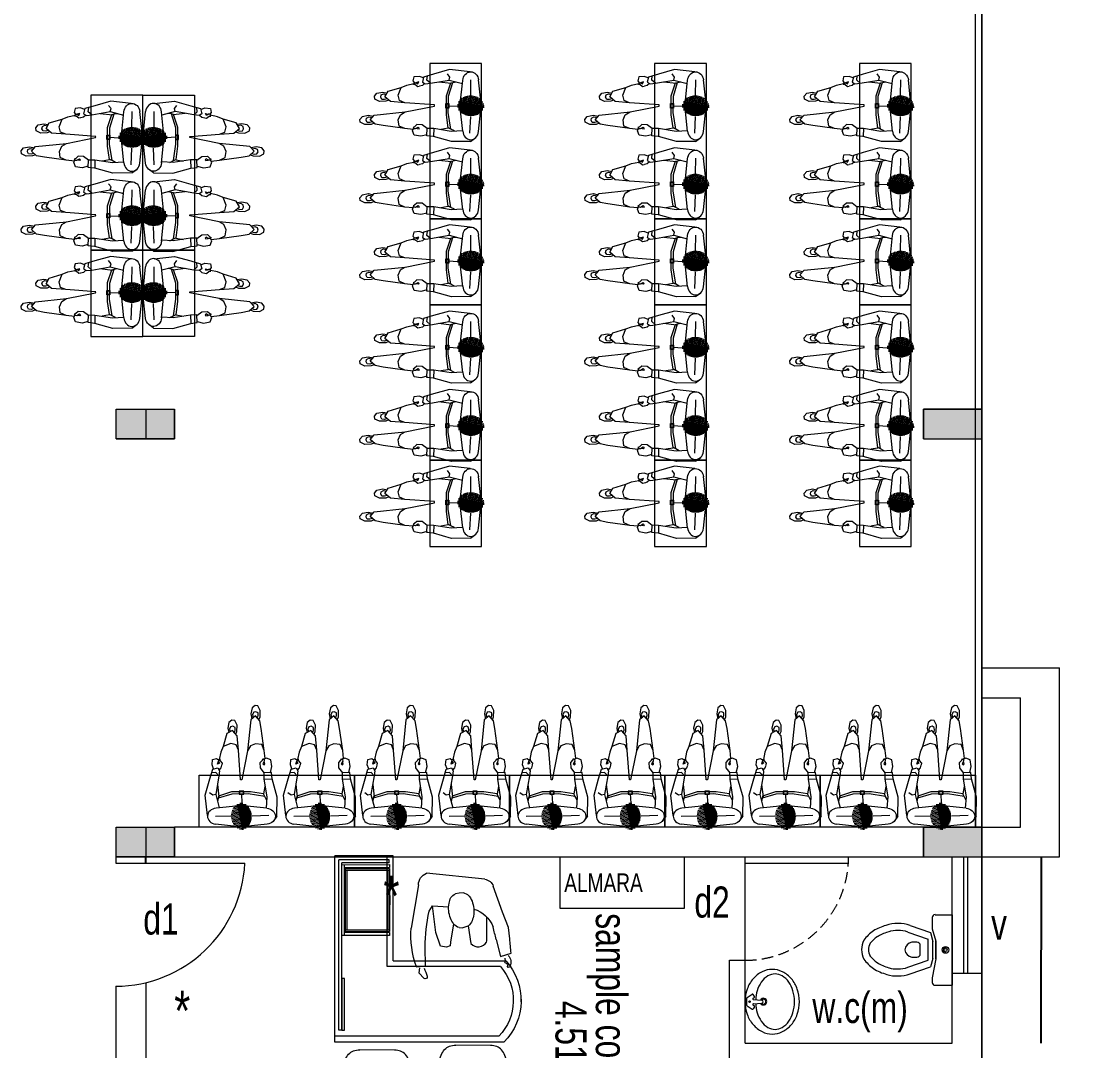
# Model space of a CAD drawing. Header units: metres. Extents: x 191982 to 427160, y -8904 to 80370.
# Drawn here: x 266267 to 274443, y 30654 to 38614 of the extents above; entities that cross this region are included whole.
import ezdxf

# ---------------------------------------------------------------- set-up
doc = ezdxf.new("R2010")
doc.units = ezdxf.units.M
doc.header["$LTSCALE"] = 700
doc.header["$MEASUREMENT"] = 0
doc.header["$PDMODE"] = 32
doc.linetypes.add('HIDDEN2', pattern=[0.1875, 0.125, -0.0625])
doc.layers.get('0').update_dxf_attribs({"lineweight": 9})
doc.layers.get('Defpoints').update_dxf_attribs({"lineweight": 9})
for name, color, linetype, lineweight in [('COLUMN', 7, 'Continuous', 9), ('elevations', 22, 'Continuous', 9), ('FURNITURE', 7, 'Continuous', 9), ('human', 8, 'Continuous', 9), ('MANPLAN', 7, 'Continuous', 9), ('NEW PLANS', 7, 'Continuous', 9), ('PLAN', 7, 'Continuous', 9)]:
    doc.layers.add(name, color=color, linetype=linetype, lineweight=lineweight)
doc.styles.get("Standard").update_dxf_attribs({"font": 'swisscl.ttf'})
doc.dimstyles.get("Standard").update_dxf_attribs({"dimtxt": 0.23, "dimasz": 0.23, "dimexe": 0.05, "dimexo": 0.05, "dimgap": 0.06, "dimtad": 0, "dimzin": 0, "dimdsep": 46, "dimtxsty": 'Standard', "dimcen": 0, "dimse1": 1, "dimse2": 1, "dimadec": 0, "dimazin": 0, "dimtfac": 1, "dimtofl": 0, "dimtmove": 2, "dimatfit": 0, "dimfxl": 0.18, "dimtolj": 1, "dimtzin": 0, "dimarcsym": 0})

# ---------------------------------------------------------------- blocks, each defined once
blk = doc.blocks.new('EWC')
at = {"layer": 'COLUMN'}
blk.add_line((-0.2727, 0), (0.2727, 0), dxfattribs=at)
at = {"layer": 'PLAN'}
for p, q in [((-0.2727, -0.1316), (-0.2727, 0)), ((0.2727, -0.1316), (0.2727, 0)), ((-0.2512, -0.1532), (-0.1643, -0.1532)), ((-0.1643, -0.1532), (-0.0685, -0.1258)), ((-0.1341, -0.167), (-0.0654, -0.1474)), ((-0.0685, -0.1258), (0.0685, -0.1258)), ((0.0685, -0.1258), (-0.0685, -0.1258)), ((0.0654, -0.1474), (-0.0654, -0.1474)), ((0.0654, -0.1474), (0.1293, -0.1656)), ((0.0685, -0.1258), (0.2143, -0.1532)), ((0.2143, -0.1532), (0.2512, -0.1532)), ((-0.1895, -0.3249), (-0.1341, -0.167)), ((-0.1386, -0.3427), (-0.0831, -0.1844)), ((0.0788, -0.1844), (-0.0831, -0.1844)), ((0.0297, -0.2453), (-0.034, -0.2453)), ((0.1343, -0.3427), (0.0788, -0.1844)), ((0.1852, -0.3249), (0.1293, -0.1656)), ((-0.0603, -0.2716), (-0.0603, -0.3111)), ((0.056, -0.3111), (0.056, -0.2716))]:
    blk.add_line(p, q, dxfattribs=at)
for radius in [0.026, 0.0118]:
    blk.add_circle((0, -0.0508), radius, dxfattribs=at)
for centre, radius, start, end in [((-0.0141, -0.0486), 0.0036, 90.20714, 251.79286), ((-0.0127, -0.0573), 0.0036, 126.20714, 287.79286), ((0, -0.0508), 0.0153, 184.45592, 193.54408), ((0, -0.0508), 0.0153, 220.45592, 229.54408), ((-0.0065, -0.0635), 0.0036, 162.20714, 323.79286), ((0, -0.0508), 0.0153, 256.45592, 265.54408), ((0.0022, -0.0649), 0.0036, 198.20714, 359.79286), ((0, -0.0508), 0.0153, 292.45592, 301.54408), ((0.0101, -0.0609), 0.0036, 234.20714, 35.79286), ((0, -0.0508), 0.0153, 328.45592, 337.54408), ((0.0141, -0.0531), 0.0036, 270.20714, 71.79286), ((-0.2512, -0.1316), 0.0216, 180, 270), ((0.2512, -0.1316), 0.0216, 270, 360), ((-0.034, -0.2716), 0.0263, 90, 180), ((0.0297, -0.2716), 0.0263, 360, 90), ((0.0832, -0.4179), 0.2881, 161.16462, 180), ((0.0055, -0.2984), 0.067, 190.92396, 265.02141), ((-0.0109, -0.2978), 0.0682, 279.07843, 348.78496), ((-0.0875, -0.4179), 0.2881, 360, 18.83538), ((0.0832, -0.4179), 0.2342, 161.16462, 180), ((-0.0002, -0.3646), 0.000539, 260.70561, 283.41981), ((-0.0875, -0.4179), 0.2342, 360, 18.83538), ((0.0832, -0.4179), 0.2881, 180, 198.83538), ((0.0832, -0.4179), 0.2342, 180, 198.83538), ((-0.1809, -0.4026), 0.3298, 327.64617, 344.75526), ((-0.0193, -0.4324), 0.1664, 341.16462, 3.77544), ((-0.0193, -0.4324), 0.2203, 341.16462, 3.77544), ((0.1598, -0.4175), 0.3615, 194.96262, 211.78382), ((0.1598, -0.4175), 0.3076, 194.96262, 211.78382), ((-0.1809, -0.4026), 0.3837, 327.64617, 344.75526), ((0.1069, -0.4322), 0.3092, 214.63594, 233.93892), ((0.1069, -0.4322), 0.2553, 214.63594, 233.93892), ((-0.0022, -0.5371), 0.1085, 243.29881, 270), ((-0.0022, -0.5371), 0.1085, 270, 296.70119), ((-0.1112, -0.4322), 0.2553, 306.06108, 325.36406), ((-0.1112, -0.4322), 0.3092, 306.06108, 325.36406), ((-0.0022, -0.5371), 0.1624, 243.29881, 270), ((-0.0022, -0.5371), 0.1624, 270, 296.70119)]:
    blk.add_arc(centre, radius, start, end, dxfattribs=at)
blk = doc.blocks.new('BASIN')
at = {"layer": 'PLAN'}
for p, q in [((-0.0664, 0.0159), (-0.1279, 0.0123)), ((-0.0732, 0.0397), (-0.062, 0.0562)), ((-0.0629, 0.0267), (-0.0719, 0.0327)), ((-0.0163, 0.0314), (-0.0551, 0.0576)), ((-0.0103, -0.0193), (-0.0103, 0.0193)), ((-0.0664, -0.0159), (-0.1279, -0.0123)), ((-0.0732, -0.0397), (-0.062, -0.0562)), ((-0.0629, -0.0267), (-0.0719, -0.0327)), ((-0.0163, -0.0315), (-0.0551, -0.0576))]:
    blk.add_line(p, q, dxfattribs=at)
blk.add_lwpolyline([(-0.2102, -0.25, 0.114941), (-0.1316, -0.2317, 0.103853), (-0.0616, -0.1768, 0.091249), (-0.0165, -0.0975, 0.083978), (0, 0, 0.083978), (-0.0165, 0.0975, 0.091249), (-0.0616, 0.1768, 0.103853), (-0.1316, 0.2317, 0.114941), (-0.2102, 0.25, 0.114941), (-0.2887, 0.2317, 0.103853), (-0.3588, 0.1768, 0.091249), (-0.4039, 0.0975, 0.083978), (-0.4204, 0, 0.083978), (-0.4039, -0.0975, 0.091249), (-0.3588, -0.1768, 0.103853), (-0.2887, -0.2317, 0.114941)], format="xyb", close=True, dxfattribs=at)
for points in [[(-0.082, 0.015, 0.058321), (-0.0937, 0.085, 0.08231), (-0.1256, 0.1515, 0.106842), (-0.1772, 0.1994, 0.134388), (-0.2316, 0.2143, 0.134388), (-0.286, 0.1994, 0.106842), (-0.3377, 0.1515, 0.08231), (-0.3696, 0.085, 0.070665), (-0.3816, 0)], [(-0.3816, 0, 0.070665), (-0.3696, -0.085, 0.08231), (-0.3377, -0.1515, 0.106842), (-0.286, -0.1994, 0.134388), (-0.2316, -0.2143, 0.134388), (-0.1772, -0.1994, 0.106842), (-0.1256, -0.1515, 0.08231), (-0.0937, -0.085, 0.058296), (-0.082, -0.015)]]:
    blk.add_lwpolyline(points, format="xyb", dxfattribs=at)
for radius in [0.00569, 0.00369]:
    blk.add_circle((-0.0349, 0), radius, dxfattribs=at)
for centre, radius, start, end in [((-0.142, -0.0004), 0.0257, 30.89641, 331.20825), ((-0.142, -0.0004), 0.0188, 42.66127, 320.64746), ((-0.1279, 0), 0.0123, 89.75733, 270.24267), ((-0.0691, 0.0369), 0.005, 145.96273, 235.96273), ((-0.0663, 0.0218), 0.0059, 268.92232, 55.39757), ((-0.0579, 0.0534), 0.005, 55.96273, 145.96273), ((-0.0247, 0.0197), 0.0144, 358.39997, 54.51472), ((-0.0691, -0.0369), 0.005, 123.91807, 214.03727), ((-0.0663, -0.0218), 0.0059, 304.60243, 91.07768), ((-0.0579, -0.0534), 0.005, 214.03727, 304.00089), ((-0.0247, -0.0197), 0.0144, 305.48528, 1.60003)]:
    blk.add_arc(centre, radius, start, end, dxfattribs=at)
blk = doc.blocks.new('*D293')
at = {"layer": 'Defpoints', "color": 0, "transparency": 16777216}
for p in [(272777.9, 32154.1), (274151.1, 32154.1), (272777.9, 30714.1)]:
    blk.add_point(p, dxfattribs=at)
at = {"layer": 'NEW PLANS', "color": 0, "lineweight": -2, "transparency": 16777216}
for p, q in [((274151.1, 32153.9), (274151.1, 31434.6)), ((274151.1, 30714.4), (274151.1, 31433.6))]:
    blk.add_line(p, q, dxfattribs=at)
at = {"layer": 'NEW PLANS', "color": 0, "transparency": 16777216}
for points in [[(274151, 32153.9), (274151.1, 32153.9), (274151.1, 32154.1)], [(274151, 30714.4), (274151.1, 30714.4), (274151.1, 30714.1)]]:
    blk.add_solid(points, dxfattribs=at)
at = {"layer": 'NEW PLANS', "color": 0, "transparency": 16777216, "insert": (274151.1, 31434.1), "char_height": 0.23, "attachment_point": 5, "rotation": 90}
blk.add_mtext('\\A1;1440.00', dxfattribs=at)
blk = doc.blocks.new('Seating Man')
at = {"layer": 'MANPLAN'}
for p, q in [((-143.1, 536.7), (-125.2, 572.5)), ((-125.2, 572.5), (-103.1, 575.2)), ((-103.1, 575.2), (-79.7, 555.9)), ((-141.7, 487.8), (-143.1, 536.7)), ((-139.8, 457.1), (-105.8, 495.6)), ((-127.9, 498.1), (-126.5, 518.1)), ((-121.7, 477.7), (-127.9, 498.1)), ((-126.5, 518.1), (-110, 527)), ((-110, 527), (-92.8, 523.6)), ((-105.8, 495.6), (-69.6, 463.9)), ((-92.8, 523.6), (-83.2, 505.7)), ((-83.2, 505.7), (-88.9, 480.8)), ((-79.7, 555.9), (-71.5, 511.9)), ((-71.5, 511.9), (-79.3, 472.4)), ((-151.2, 396), (-139.8, 457.1)), ((-132.5, 465.4), (-141.7, 487.8)), ((-69.6, 463.9), (-44.7, 225.8)), ((35.4, 424), (53.3, 459.8)), ((36.8, 375.1), (35.4, 424)), ((51.9, 405.4), (68.5, 414.4)), ((53.3, 459.8), (75.4, 462.5)), ((68.5, 414.4), (85.7, 410.9)), ((75.4, 462.5), (98.8, 443.3)), ((85.7, 410.9), (95.3, 393)), ((98.8, 443.3), (107, 399.2)), ((-174.7, 227.7), (-151.2, 396)), ((25.8, 228.6), (34.7, 339.4)), ((34.7, 339.4), (71, 382.4)), ((46, 352.7), (36.8, 375.1)), ((50.6, 385.5), (51.9, 405.4)), ((56.8, 365), (50.6, 385.5)), ((71, 382.4), (114, 357.5)), ((95.3, 393), (90.3, 371.2)), ((107, 399.2), (100.4, 365.4)), ((114, 357.5), (143.8, 257.4)), ((-174.7, 227.7), (-154.3, 273.1)), ((-154.3, 273.1), (-106.9, 279.6)), ((-106.9, 279.6), (-67, 262)), ((-67, 262), (-44.7, 225.8)), ((25.8, 228.6), (42.6, 270.3)), ((42.6, 270.3), (84.3, 280.5)), ((84.3, 280.5), (143.8, 257.4)), ((143.8, 257.4), (161.4, 213.8)), ((-225.1, 156.2), (-190.9, 168.7)), ((-190.9, 168.7), (-168.7, 157.3)), ((-182, 164.1), (-174.7, 227.7)), ((-166, 164.9), (-173.6, 155.1)), ((-160.6, 153.5), (-166, 164.9)), ((-44.7, 225.8), (0, 0)), ((8.9, -0.8), (25.8, 228.6)), ((161.4, 213.8), (173.2, 158.6)), ((194.8, 165.1), (180.5, 154.1)), ((224.9, 158.3), (194.8, 165.1)), ((-233.8, 104.7), (-225.1, 156.2)), ((-221.8, 56.6), (-233.8, 104.7)), ((-177.9, 122.1), (-174.1, 140.5)), ((-170.9, 117.2), (-177.9, 122.1)), ((-173.6, 155.1), (-174.7, 144.8)), ((-174.7, 144.8), (-162.7, 124.8)), ((-174.7, 54.4), (-145.4, 93.4)), ((-162.7, 124.8), (-170.9, 117.2)), ((-143.8, 135.1), (-160.6, 153.5)), ((-145.4, 93.4), (-143.8, 135.1)), ((149.6, 128.2), (166.9, 150.1)), ((151.9, 116.2), (149.6, 128.2)), ((158.3, 92.6), (152.9, 114.6)), ((174.3, 75.4), (158.3, 92.6)), ((166.9, 150.1), (166.9, 161.4)), ((166.9, 161.4), (180.5, 155.3)), ((184.6, 92.2), (171.6, 70.9)), ((180.5, 144), (172.2, 128.2)), ((172.2, 128.2), (186.5, 120.7)), ((177.5, 138.4), (180.7, 123.8)), ((180.5, 155.3), (180.5, 144)), ((186.5, 120.7), (180.5, 144)), ((224.5, 82.9), (184.6, 92.2)), ((217.4, 84.6), (229.5, 115.4)), ((246.8, 6.9), (224.5, 82.9)), ((229.5, 115.4), (224.9, 158.3)), ((-274.9, -133.2), (-236, 6.9)), ((-236, 6.9), (-230.4, 57)), ((-171.9, 5), (-236, 6.9)), ((-230.4, 57), (-171, 54.2)), ((-171.9, 5), (-193.3, -130.4)), ((-171, 54.2), (-171.9, 5)), ((0, 0), (8.9, -0.8)), ((171.6, 70.9), (176.2, 30.1)), ((176.2, 30.1), (200.4, 57)), ((176.2, 30.1), (201.3, -113.7)), ((200.4, 57), (233.2, 53.3)), ((282.1, -118.4), (246.8, 6.9)), ((-171, -107.2), (-180.8, -51.2)), ((187.8, -35.9), (176.2, -130.4)), ((-272.7, -280.7), (-274.9, -133.2)), ((-193.3, -130.4), (-187.7, -218.9)), ((-191.7, -155), (-177.5, -127.7)), ((-177.5, -127.7), (-168.2, -107.2)), ((-177.5, -127.7), (-49.4, -108.2)), ((-168.2, -107.2), (-67, -93.3)), ((-67, -93.3), (78.8, -93.3)), ((-49.4, -108.2), (76, -109.1)), ((2.3, -108.6), (-1, -180.6)), ((76, -109.1), (182.7, -142.5)), ((78.8, -93.3), (179, -126.7)), ((201.3, -113.7), (174.7, -217)), ((179, -126.7), (182.7, -142.5)), ((182.7, -142.5), (187.4, -167.6)), ((201.3, -113.7), (224.5, -119.3)), ((224.5, -119.3), (249.6, -100.7)), ((264.2, -276.1), (282.1, -118.4)), ((-194, -219.6), (-16.3, -200.6)), ((25.9, -240.6), (-69.9, -240.6)), ((28.1, -230.6), (-66, -230.6)), ((30.2, -220.6), (-60.9, -220.6)), ((32.4, -210.6), (-54.4, -210.6)), ((34.5, -200.6), (-45.8, -200.6)), ((36.7, -190.6), (-33.6, -190.6)), ((14.4, -180.6), (-9.9, -180.6)), ((19.9, -200.6), (198.5, -219.6)), ((26.4, -238.6), (77, -249.4)), ((28.5, -228.8), (73.6, -238.4)), ((30.6, -219.1), (68.9, -227.2)), ((32.7, -209.3), (62.4, -215.6)), ((34.8, -199.5), (53, -203.4)), ((-272.7, -280.7), (-243.1, -320.8)), ((-209.7, -275.2), (-81.3, -281.3)), ((17.3, -280.6), (-76.4, -280.6)), ((19.5, -270.6), (-76, -270.6)), ((15.2, -290.6), (-76, -290.6)), ((13, -300.6), (-74.9, -300.6)), ((21.6, -260.6), (-74.8, -260.6)), ((10.9, -310.6), (-73, -310.6)), ((23.8, -250.6), (-72.8, -250.6)), ((8.7, -320.6), (-70.2, -320.6)), ((7.7, -326.7), (66.8, -339.2)), ((9.8, -316.9), (71.3, -329.9)), ((11.9, -307.1), (74.8, -320.5)), ((14, -297.3), (77.5, -310.8)), ((16, -287.5), (79.4, -301)), ((18.1, -277.8), (80.5, -291)), ((20.2, -268), (80.9, -280.9)), ((22.3, -258.2), (80.5, -270.6)), ((24.4, -248.4), (79.2, -260.1)), ((202.3, -280.1), (83.7, -278.9)), ((-197.3, -342.4), (-27.2, -360.6)), ((6.6, -330.6), (-66.5, -330.6)), ((4.5, -340.6), (-61.6, -340.6)), ((2.3, -350.6), (-55.2, -350.6)), ((0.2, -360.6), (-46.9, -360.6)), ((-2, -370.6), (-35.3, -370.6)), ((-2.7, -380.6), (-14.6, -380.6)), ((-3.7, -380.5), (7, -382.7)), ((-2.7, -375.6), (19.8, -380.4)), ((-0.6, -365.8), (35.4, -373.4)), ((1.5, -356), (46.2, -365.5)), ((3.6, -346.2), (54.6, -357.1)), ((5.7, -336.4), (61.3, -348.3)), ((40.3, -359.2), (201.9, -342.4))]:
    blk.add_line(p, q, dxfattribs=at)
for points in [[(-15.1, -88.2), (19.4, -88.2), (19.4, -111.5), (-15.1, -111.5)], [(-12.6, -89.8), (16.6, -89.8), (16.6, -109.9), (-12.6, -109.9)]]:
    blk.add_lwpolyline(points, close=True, dxfattribs=at)
blk.add_ellipse((-187.5, -281.1), major_axis=(72.5, 0), ratio=0.852791, start_param=1.661118, end_param=4.57586, dxfattribs=at)
at = {"layer": 'MANPLAN', "extrusion": (0, 0, -1)}
blk.add_ellipse((192, -281.1), major_axis=(-72.5, 0), ratio=0.852791, start_param=1.661118, end_param=4.57586, dxfattribs=at)
blk = doc.blocks.new('ws')
at = {"layer": 'FURNITURE'}
for p, q in [((668704.6, 47927.4), (667265, 47927.4)), ((667265, 47477.2), (667265, 47927.4)), ((668658.9, 46660.3), (668658.9, 47927.4)), ((668704.6, 46621.1), (668704.6, 47927.4)), ((667295.5, 47507.7), (667295.5, 47897)), ((668613.2, 47897), (667295.5, 47897)), ((667318.3, 47507.7), (667318.3, 47874.1)), ((668613.2, 47874.1), (667318.3, 47874.1)), ((667332.9, 47874.1), (667332.7, 47505.7)), ((667881.3, 47873.9), (667332.9, 47874.1)), ((667881.3, 47851.1), (667332.9, 47851.3)), ((667355.7, 47851.3), (667355.5, 47505.7)), ((667363.3, 47843.6), (667363.1, 47505.7)), ((667850.8, 47843.5), (667363.3, 47843.6)), ((667375.5, 47843.6), (667375.3, 47505.7)), ((667838.6, 47831.3), (667375.5, 47831.5)), ((667838.4, 47505.5), (667838.6, 47843.5)), ((667850.6, 47505.5), (667850.8, 47843.5)), ((667858.2, 47505.5), (667858.4, 47851.1)), ((667881.1, 47505.5), (667881.3, 47873.9)), ((668213.4, 47874.1), (668613.2, 47874.1)), ((668213.4, 47851.3), (668213.4, 47874.1)), ((668613.2, 47851.3), (668213.4, 47851.3)), ((668613.2, 47874.1), (668613.2, 47897)), ((668613.2, 47874.1), (668613.2, 47851.3)), ((668120.7, 47522.9), (667265, 47522.9)), ((667318.3, 47507.7), (667295.5, 47507.7)), ((667332.7, 47505.7), (667355.5, 47505.7)), ((667363.1, 47505.7), (667850.6, 47505.5)), ((667375.3, 47517.9), (667838.4, 47517.7)), ((667858.2, 47505.5), (667881.1, 47505.5)), ((668120.7, 46646.1), (668120.7, 47522.9)), ((668075, 47477.2), (667265, 47477.2)), ((667642, 47499.1), (667571.7, 47499.1)), ((668075, 47477.2), (668075, 46606.5)), ((668393.3, 46487.4), (668371.1, 46487.4))]:
    blk.add_line(p, q, dxfattribs=at)
at = {"layer": 'FURNITURE', "ltscale": 12}
for p, q in [((668807.4, 47828.5, 375.4), (668798.3, 47820.7, 375.4)), ((668817.5, 47835.6, 375.4), (668807.4, 47828.5, 375.4)), ((668828.8, 47842, 375.4), (668817.5, 47835.6, 375.4)), ((668841.1, 47847.8, 375.4), (668828.8, 47842, 375.4)), ((668854.5, 47852.9, 375.4), (668841.1, 47847.8, 375.4)), ((668868.9, 47857.3, 375.4), (668854.5, 47852.9, 375.4)), ((668884.5, 47861.1, 375.4), (668868.9, 47857.3, 375.4)), ((668901.1, 47864.2, 375.4), (668884.5, 47861.1, 375.4)), ((668918.7, 47866.6, 375.4), (668901.1, 47864.2, 375.4)), ((668937.5, 47868.4, 375.4), (668918.7, 47866.6, 375.4)), ((668957.3, 47869.5, 375.4), (668937.5, 47868.4, 375.4)), ((668978.3, 47870, 375.4), (668957.3, 47869.5, 375.4)), ((669001.8, 47869.4, 375.4), (668978.3, 47870, 375.4)), ((669024.1, 47867.5, 375.4), (669001.8, 47869.4, 375.4)), ((669045.3, 47864.3, 375.4), (669024.1, 47867.5, 375.4)), ((669065.2, 47859.7, 375.4), (669045.3, 47864.3, 375.4)), ((669083.9, 47853.8, 375.4), (669065.2, 47859.7, 375.4)), ((669101.5, 47846.5, 375.4), (669083.9, 47853.8, 375.4)), ((669117.8, 47837.9, 375.4), (669101.5, 47846.5, 375.4)), ((669132.9, 47827.9, 375.4), (669117.8, 47837.9, 375.4)), ((669146.9, 47816.6, 375.4), (669132.9, 47827.9, 375.4)), ((668764.9, 47747.8, 375.4), (668764.5, 47734.7, 375.4)), ((668766.5, 47760.2, 375.4), (668764.9, 47747.8, 375.4)), ((668769.1, 47772, 375.4), (668766.5, 47760.2, 375.4)), ((668772.8, 47783, 375.4), (668769.1, 47772, 375.4)), ((668777.6, 47793.5, 375.4), (668772.8, 47783, 375.4)), ((668783.4, 47803.2, 375.4), (668777.6, 47793.5, 375.4)), ((668790.3, 47812.3, 375.4), (668783.4, 47803.2, 375.4)), ((668798.3, 47820.7, 375.4), (668790.3, 47812.3, 375.4)), ((669159.6, 47803.9, 375.4), (669146.9, 47816.6, 375.4)), ((669171.2, 47789.9, 375.4), (669159.6, 47803.9, 375.4)), ((669181.5, 47774.6, 375.4), (669171.2, 47789.9, 375.4)), ((669190.7, 47757.8, 375.4), (669181.5, 47774.6, 375.4)), ((669198.6, 47739.8, 375.4), (669190.7, 47757.8, 375.4)), ((668765.9, 47466.6, 375.4), (668764.5, 47734.7, 375.4)), ((669205.3, 47720.4, 375.4), (669198.6, 47739.8, 375.4)), ((669210.9, 47699.6, 375.4), (669205.3, 47720.4, 375.4)), ((669215.2, 47677.5, 375.4), (669210.9, 47699.6, 375.4)), ((669218.4, 47654.1, 375.4), (669215.2, 47677.5, 375.4)), ((669220.3, 47629.3, 375.4), (669218.4, 47654.1, 375.4)), ((669221.1, 47603.1, 375.4), (669220.3, 47629.3, 375.4)), ((669221.1, 47603.1, 375.4), (669220.6, 47577, 375.4)), ((669236.2, 47547.3, 375.4), (669235.6, 47659.2, 375.4)), ((669211.9, 47506.6, 375.4), (669206.6, 47485.7, 375.4)), ((669216, 47528.7, 375.4), (669211.9, 47506.6, 375.4)), ((669218.9, 47552.2, 375.4), (669216, 47528.7, 375.4)), ((669220.6, 47577, 375.4), (669218.9, 47552.2, 375.4)), ((668766.5, 47453.5, 375.4), (668765.9, 47466.6, 375.4)), ((668768.2, 47441.1, 375.4), (668766.5, 47453.5, 375.4)), ((668771, 47429.4, 375.4), (668768.2, 47441.1, 375.4)), ((668774.8, 47418.4, 375.4), (668771, 47429.4, 375.4)), ((669183.4, 47431.3, 375.4), (669173.2, 47415.8, 375.4)), ((669192.3, 47448.1, 375.4), (669183.4, 47431.3, 375.4)), ((669200.1, 47466.3, 375.4), (669192.3, 47448.1, 375.4)), ((669206.6, 47485.7, 375.4), (669200.1, 47466.3, 375.4)), ((668779.7, 47408, 375.4), (668774.8, 47418.4, 375.4)), ((668785.6, 47398.3, 375.4), (668779.7, 47408, 375.4)), ((668792.6, 47389.3, 375.4), (668785.6, 47398.3, 375.4)), ((668800.7, 47381, 375.4), (668792.6, 47389.3, 375.4)), ((668809.9, 47373.3, 375.4), (668800.7, 47381, 375.4)), ((668820.1, 47366.3, 375.4), (668809.9, 47373.3, 375.4)), ((668831.4, 47360, 375.4), (668820.1, 47366.3, 375.4)), ((668843.8, 47354.4, 375.4), (668831.4, 47360, 375.4)), ((668857.2, 47349.4, 375.4), (668843.8, 47354.4, 375.4)), ((668871.7, 47345.1, 375.4), (668857.2, 47349.4, 375.4)), ((668887.3, 47341.5, 375.4), (668871.7, 47345.1, 375.4)), ((668903.9, 47338.6, 375.4), (668887.3, 47341.5, 375.4)), ((668921.6, 47336.4, 375.4), (668903.9, 47338.6, 375.4)), ((669048.1, 47340.1, 375.4), (669027, 47336.6, 375.4)), ((669068, 47344.9, 375.4), (669048.1, 47340.1, 375.4)), ((669086.7, 47351, 375.4), (669068, 47344.9, 375.4)), ((669104.1, 47358.5, 375.4), (669086.7, 47351, 375.4)), ((669120.4, 47367.3, 375.4), (669104.1, 47358.5, 375.4)), ((669135.4, 47377.4, 375.4), (669120.4, 47367.3, 375.4)), ((669149.2, 47388.9, 375.4), (669135.4, 47377.4, 375.4)), ((669161.8, 47401.7, 375.4), (669149.2, 47388.9, 375.4)), ((669173.2, 47415.8, 375.4), (669161.8, 47401.7, 375.4)), ((668940.4, 47334.8, 375.4), (668921.6, 47336.4, 375.4)), ((668960.3, 47333.9, 375.4), (668940.4, 47334.8, 375.4)), ((668981.2, 47333.7, 375.4), (668960.3, 47333.9, 375.4)), ((669004.7, 47334.5, 375.4), (668981.2, 47333.7, 375.4)), ((669027, 47336.6, 375.4), (669004.7, 47334.5, 375.4)), ((668781.5, 47093.3, 375.4), (668771.4, 47086.2, 375.4)), ((668792.7, 47099.7, 375.4), (668781.5, 47093.3, 375.4)), ((668805, 47105.5, 375.4), (668792.7, 47099.7, 375.4)), ((668818.4, 47110.6, 375.4), (668805, 47105.5, 375.4)), ((668832.9, 47115, 375.4), (668818.4, 47110.6, 375.4)), ((668848.4, 47118.8, 375.4), (668832.9, 47115, 375.4)), ((668865, 47121.9, 375.4), (668848.4, 47118.8, 375.4)), ((668882.7, 47124.3, 375.4), (668865, 47121.9, 375.4)), ((668901.5, 47126.1, 375.4), (668882.7, 47124.3, 375.4)), ((668921.3, 47127.2, 375.4), (668901.5, 47126.1, 375.4)), ((668942.2, 47127.7, 375.4), (668921.3, 47127.2, 375.4)), ((668965.8, 47127.1, 375.4), (668942.2, 47127.7, 375.4)), ((668988.1, 47125.3, 375.4), (668965.8, 47127.1, 375.4)), ((669009.2, 47122, 375.4), (668988.1, 47125.3, 375.4)), ((669029.2, 47117.4, 375.4), (669009.2, 47122, 375.4)), ((669047.9, 47111.5, 375.4), (669029.2, 47117.4, 375.4)), ((669065.4, 47104.2, 375.4), (669047.9, 47111.5, 375.4)), ((669081.8, 47095.6, 375.4), (669065.4, 47104.2, 375.4)), ((669096.9, 47085.6, 375.4), (669081.8, 47095.6, 375.4)), ((668730.4, 47017.9, 375.4), (668728.9, 47005.5, 375.4)), ((668733.1, 47029.7, 375.4), (668730.4, 47017.9, 375.4)), ((668736.7, 47040.8, 375.4), (668733.1, 47029.7, 375.4)), ((668741.5, 47051.2, 375.4), (668736.7, 47040.8, 375.4)), ((668747.4, 47060.9, 375.4), (668741.5, 47051.2, 375.4)), ((668754.3, 47070, 375.4), (668747.4, 47060.9, 375.4)), ((668762.3, 47078.4, 375.4), (668754.3, 47070, 375.4)), ((668771.4, 47086.2, 375.4), (668762.3, 47078.4, 375.4)), ((669110.8, 47074.3, 375.4), (669096.9, 47085.6, 375.4)), ((669123.6, 47061.6, 375.4), (669110.8, 47074.3, 375.4)), ((669135.1, 47047.6, 375.4), (669123.6, 47061.6, 375.4)), ((669145.5, 47032.3, 375.4), (669135.1, 47047.6, 375.4)), ((669154.6, 47015.6, 375.4), (669145.5, 47032.3, 375.4)), ((669162.6, 46997.5, 375.4), (669154.6, 47015.6, 375.4)), ((668728.9, 47005.5, 375.4), (668728.4, 46992.4, 375.4)), ((668729.9, 46724.3, 375.4), (668728.4, 46992.4, 375.4)), ((669169.3, 46978.1, 375.4), (669162.6, 46997.5, 375.4)), ((669174.8, 46957.3, 375.4), (669169.3, 46978.1, 375.4)), ((669179.2, 46935.2, 375.4), (669174.8, 46957.3, 375.4)), ((669182.3, 46911.8, 375.4), (669179.2, 46935.2, 375.4)), ((669184.3, 46887, 375.4), (669182.3, 46911.8, 375.4)), ((669185, 46860.9, 375.4), (669184.3, 46887, 375.4)), ((669185, 46860.9, 375.4), (669184.6, 46834.7, 375.4)), ((669200.1, 46805, 375.4), (669199.5, 46916.9, 375.4)), ((669180, 46786.4, 375.4), (669175.9, 46764.3, 375.4)), ((669182.9, 46809.9, 375.4), (669180, 46786.4, 375.4)), ((669184.6, 46834.7, 375.4), (669182.9, 46809.9, 375.4)), ((668730.5, 46711.2, 375.4), (668729.9, 46724.3, 375.4)), ((668732.2, 46698.8, 375.4), (668730.5, 46711.2, 375.4)), ((668734.9, 46687.1, 375.4), (668732.2, 46698.8, 375.4)), ((668738.7, 46676.1, 375.4), (668734.9, 46687.1, 375.4)), ((669147.3, 46689, 375.4), (669137.2, 46673.6, 375.4)), ((669156.3, 46705.8, 375.4), (669147.3, 46689, 375.4)), ((669164.1, 46724, 375.4), (669156.3, 46705.8, 375.4)), ((669170.6, 46743.5, 375.4), (669164.1, 46724, 375.4)), ((669175.9, 46764.3, 375.4), (669170.6, 46743.5, 375.4)), ((668743.6, 46665.7, 375.4), (668738.7, 46676.1, 375.4)), ((668749.6, 46656, 375.4), (668743.6, 46665.7, 375.4)), ((668756.6, 46647, 375.4), (668749.6, 46656, 375.4)), ((668764.7, 46638.7, 375.4), (668756.6, 46647, 375.4)), ((668773.8, 46631, 375.4), (668764.7, 46638.7, 375.4)), ((668784.1, 46624, 375.4), (668773.8, 46631, 375.4)), ((668795.4, 46617.7, 375.4), (668784.1, 46624, 375.4)), ((668807.7, 46612.1, 375.4), (668795.4, 46617.7, 375.4)), ((668821.2, 46607.1, 375.4), (668807.7, 46612.1, 375.4)), ((668835.7, 46602.9, 375.4), (668821.2, 46607.1, 375.4)), ((668851.3, 46599.3, 375.4), (668835.7, 46602.9, 375.4)), ((669032, 46602.6, 375.4), (669012.1, 46597.8, 375.4)), ((669050.6, 46608.7, 375.4), (669032, 46602.6, 375.4)), ((669068.1, 46616.2, 375.4), (669050.6, 46608.7, 375.4)), ((669084.3, 46625, 375.4), (669068.1, 46616.2, 375.4)), ((669099.4, 46635.1, 375.4), (669084.3, 46625, 375.4)), ((669113.2, 46646.6, 375.4), (669099.4, 46635.1, 375.4)), ((669125.8, 46659.4, 375.4), (669113.2, 46646.6, 375.4)), ((669137.2, 46673.6, 375.4), (669125.8, 46659.4, 375.4)), ((668867.9, 46596.3, 375.4), (668851.3, 46599.3, 375.4)), ((668885.6, 46594.1, 375.4), (668867.9, 46596.3, 375.4)), ((668904.4, 46592.5, 375.4), (668885.6, 46594.1, 375.4)), ((668924.2, 46591.6, 375.4), (668904.4, 46592.5, 375.4)), ((668945.2, 46591.4, 375.4), (668924.2, 46591.6, 375.4)), ((668968.7, 46592.2, 375.4), (668945.2, 46591.4, 375.4)), ((668991, 46594.3, 375.4), (668968.7, 46592.2, 375.4)), ((669012.1, 46597.8, 375.4), (668991, 46594.3, 375.4))]:
    blk.add_line(p, q, dxfattribs=at)
at = {"layer": 'FURNITURE', "color": 8}
for p, q in [((667487.6, 47281.4), (667822.4, 47336.9)), ((668122.3, 47297.1), (668115.7, 47226.3)), ((668130.8, 47272.7), (668168.3, 47277.1)), ((668168.3, 47277.1), (668213.7, 47237.3)), ((667445.6, 46768.1), (667399.3, 47219.1)), ((667692.3, 47198.2), (667652, 47170.9)), ((668115.7, 47226.3), (667970.3, 47228.6)), ((667858.2, 47147), (667652, 47170.9)), ((667652, 47170.9), (667658.1, 47047.4)), ((667961.9, 47110.4), (667858.2, 47147)), ((667971, 47064.7), (667961.9, 47110.4)), ((667790.2, 47008.7), (667932.2, 47032.5)), ((667932.2, 47032.5), (667959.2, 47034.4)), ((667959.2, 47034.4), (667971, 47064.7)), ((667551.8, 46933.1), (667551.9, 46965.5)), ((667566.3, 46899.4), (667551.8, 46933.1)), ((667551.9, 46965.5), (667558.6, 46995.3)), ((667818.7, 46965.9), (667820.9, 46937.2)), ((667804.8, 46895.3), (667942.2, 46874.6)), ((667699.3, 46631.4), (667499.6, 46702.1)), ((667922.6, 46751), (667738.2, 46752.8)), ((667930.8, 46754), (667922.6, 46751)), ((667818.3, 46585.9), (667699.3, 46631.4)), ((667910, 46680.1), (668043.9, 46647.4)), ((668043.9, 46647.4), (668016.1, 46564.4)), ((668077.6, 46608.5), (668055.8, 46609.4)), ((667905.7, 46574.8), (667818.3, 46585.9)), ((668016.1, 46564.4), (668016.1, 46564.4)), ((668016.1, 46564.4), (668016.1, 46564.4))]:
    blk.add_line(p, q, dxfattribs=at)
at = {"layer": 'FURNITURE'}
for radius, start, end in [(455.4, 227.58428, 315.07695), (395.4, 228.60258, 314.42061)]:
    blk.add_arc((668382.2, 46942.7), radius, start, end, dxfattribs=at)
at = {"layer": 'FURNITURE', "ltscale": 12, "extrusion": (0, 0, -1)}
for centre, major_axis, ratio, start_param, end_param in [((669081, 47901.1, 0), (-132.2, 22.6), 0.3, -1.570796, 4.712389), ((669274, 47724.1, 0), (-0.5, 93.9), 0.571429, 3.95137, 6.283186), ((669274.7, 47603.4, 0), (-1.2, 214.5), 0.375, 0, 3.141593), ((669275.4, 47482.8, 0), (-0.5, 93.9), 0.571429, 3.141592, 5.473402), ((669084.3, 47303.7, 0), (131.9, 24), 0.3, 4.712389, 10.995574), ((669044.9, 47158.8, 0), (-132.2, 22.6), 0.3, -1.570796, 4.712389), ((669238, 46981.8, 0), (-0.5, 93.9), 0.571429, 3.95137, 6.283186), ((669238.7, 46861.1, 0), (-1.2, 214.5), 0.375, 0, 3.141593), ((669239.3, 46740.5, 0), (-0.5, 93.9), 0.571429, 3.141592, 5.473402), ((669048.2, 46561.4, 0), (131.9, 24), 0.3, 4.712389, 10.995574)]:
    blk.add_ellipse(centre, major_axis=major_axis, ratio=ratio, start_param=start_param, end_param=end_param, dxfattribs=at)
at = {"layer": 'FURNITURE', "color": 8}
for centre, major_axis, ratio, start_param, end_param in [((667890.7, 46701.4), (685.9, -91), 0.919648, 1.350379, 1.791214), ((667489.6, 47184.9), (95.7, -12.3), 1, 1.719618, 2.907669), ((667970.5, 45939.2), (1362.8, 149), 0.939866, 1.46862, 1.672973), ((668598.4, 48448.2), (1287.2, -173.8), 1, 4.47917, 4.53015), ((668199.3, 47229.4), (2.8, 16.1), 1, 2.999443, 5.387528), ((667629.4, 46965.7), (13.3, 75.6), 1, 0.753992, 1.348649), ((667659.4, 46884.7), (28.1, 159.6), 1, 0.348288, 0.635012), ((667669.5, 46828.9), (215.4, -37.9), 1, 1.651056, 1.920034), ((667669.5, 46828.9), (37.9, 215.4), 1, -0.188719, 0.08026), ((667691.5, 46887), (27.2, 154.3), 1, -0.506934, -0.188719), ((667749.7, 46950.8), (69.6, -12.3), 1, 0.389868, 1.134958), ((667740.9, 46947.2), (14, 79.4), 1, 4.347655, 4.762279), ((667650, 46970.3), (108.1, -19), 1, 4.018348, 4.557921), ((667692.3, 47070.9), (37.9, 215.4), 1, 2.952874, 3.221852), ((667692.3, 47070.9), (37.9, 215.4), 1, 3.221852, 3.490831), ((667898.6, 46920.2), (230.4, -31.4), 1, 3.571543, 4.480193), ((667703.1, 47009.8), (27.2, 154.3), 1, 3.490831, 3.809046), ((667753.4, 46927.6), (59.8, -10.5), 1, 5.290249, 6.09033), ((667527, 46779.6), (81, -14.3), 1, 3.456142, 4.546182), ((666219.5, 39981.7), (977.7, 6838.9), 1, -0.105221, -0.091082), ((668085.1, 46602.5), (1.66, 9.45), 1, -1.145356, 1.069697), ((668113, 46609.6), (3.3, 18.9), 1, 1.996237, 3.283887), ((667274.9, 39295.9), (972.1, 7241.2), 1, 0.031824, 0.046996), ((668087.4, 46645.9), (78.6, -13.8), 1, 4.14765, 5.268631), ((668117.6, 46579.7), (11.7, -2.1), 1, 0.741246, 2.194457), ((668110.9, 46587.4), (16.5, -2.9), 1, 5.268631, 6.380468)]:
    blk.add_ellipse(centre, major_axis=major_axis, ratio=ratio, start_param=start_param, end_param=end_param, dxfattribs=at)
at = {"layer": 'FURNITURE', "color": 8, "extrusion": (0, 0, -1)}
blk.add_ellipse((667893.2, 46818.4), major_axis=(73.4, -12.9), ratio=1, start_param=-1.028066, end_param=0.867547, dxfattribs=at)

msp = doc.modelspace()

# ---------------------------------------------------------------- hatches: boundary and pattern name
at = {"layer": 'NEW PLANS'}
for points in [[(267002.955, 35614.132), (267002.955, 35384.132), (267232.955, 35384.132), (267232.955, 35614.132)], [(267002.955, 35614.132), (267002.955, 35384.132), (267232.955, 35384.132), (267232.955, 35614.132)], [(267232.955, 35614.132), (267232.955, 35384.132), (267452.955, 35384.132), (267452.955, 35614.132)], [(267232.955, 35614.132), (267232.955, 35384.132), (267452.955, 35384.132), (267452.955, 35614.132)], [(273242.955, 35614.132), (273242.955, 35384.132), (273462.955, 35384.132), (273462.955, 35614.132)], [(273462.955, 35614.132), (273462.955, 35384.132), (273692.955, 35384.132), (273692.955, 35614.132)], [(267002.955, 32384.132), (267002.955, 32154.132), (267232.955, 32154.132), (267232.955, 32384.132)], [(267232.955, 32384.132), (267232.955, 32154.132), (267452.955, 32154.132), (267452.955, 32384.132)], [(273242.955, 32384.132), (273242.955, 32154.132), (273462.955, 32154.132), (273462.955, 32384.132)], [(273462.955, 32384.132), (273462.955, 32154.132), (273692.955, 32154.132), (273692.955, 32384.132)]]:
    msp.add_hatch(color=256, dxfattribs=at).paths.add_polyline_path(points)

# ---------------------------------------------------------------- linework, layer by layer
at = {"layer": 'elevations'}
msp.add_lwpolyline([(270432.997, 32154.132), (271391.652, 32154.132), (271391.652, 31754.71), (270432.997, 31754.71)], close=True, dxfattribs=at)
at = {"layer": 'FURNITURE'}
for points in [[(269825.659, 38286.927), (269425.659, 38286.927), (269425.659, 37086.927), (269825.659, 37086.927)], [(271564.027, 38286.927), (271164.027, 38286.927), (271164.027, 37086.927), (271564.027, 37086.927)], [(273147.667, 38286.927), (272747.667, 38286.927), (272747.667, 37086.927), (273147.667, 37086.927)], [(267207.075, 38042.925), (266807.075, 38042.925), (266807.075, 36842.925), (267207.075, 36842.925)], [(267207.075, 38042.925), (267607.075, 38042.925), (267607.075, 36842.925), (267207.075, 36842.925)], [(269825.659, 37086.927), (269425.659, 37086.927), (269425.659, 36420.134), (269825.659, 36420.134)], [(271564.027, 37086.927), (271164.027, 37086.927), (271164.027, 36420.134), (271564.027, 36420.134)], [(273147.667, 37086.927), (272747.667, 37086.927), (272747.667, 36420.134), (273147.667, 36420.134)], [(267207.075, 36842.925), (266807.075, 36842.925), (266807.075, 36176.132), (267207.075, 36176.132)], [(267207.075, 36842.925), (267607.075, 36842.925), (267607.075, 36176.132), (267207.075, 36176.132)], [(269825.659, 36420.134), (269425.659, 36420.134), (269425.659, 35220.134), (269825.659, 35220.134)], [(271564.027, 36420.134), (271164.027, 36420.134), (271164.027, 35220.134), (271564.027, 35220.134)], [(273147.667, 36420.134), (272747.667, 36420.134), (272747.667, 35220.134), (273147.667, 35220.134)], [(269825.659, 35220.134), (269425.659, 35220.134), (269425.659, 34553.341), (269825.659, 34553.341)], [(271564.027, 35220.134), (271164.027, 35220.134), (271164.027, 34553.341), (271564.027, 34553.341)], [(273147.667, 35220.134), (272747.667, 35220.134), (272747.667, 34553.341), (273147.667, 34553.341)], [(267642.955, 32384.132), (267642.955, 32784.132), (268842.955, 32784.132), (268842.955, 32384.132)], [(268842.955, 32384.132), (268842.955, 32784.132), (270042.955, 32784.132), (270042.955, 32384.132)], [(270042.955, 32384.132), (270042.955, 32784.132), (271242.955, 32784.132), (271242.955, 32384.132)], [(271242.955, 32384.132), (271242.955, 32784.132), (272442.955, 32784.132), (272442.955, 32384.132)], [(272442.955, 32384.132), (272442.955, 32784.132), (273642.955, 32784.132), (273642.955, 32384.132)]]:
    msp.add_lwpolyline(points, close=True, dxfattribs=at)
at = {"layer": 'NEW PLANS'}
for p, q in [((273642.955, 32384.132), (273642.955, 45074.132)), ((273692.955, 32384.132), (273692.955, 45074.132)), ((273692.955, 32384.132), (273692.955, 45074.132)), ((267002.955, 35384.132), (267002.955, 35614.132)), ((267002.955, 35614.132), (267452.955, 35614.132)), ((267002.955, 35614.132), (267452.955, 35614.132)), ((267002.955, 35614.132), (267452.955, 35614.132)), ((267002.955, 35614.132), (267452.955, 35614.132)), ((267002.955, 35614.132), (267452.955, 35614.132)), ((267002.955, 35614.132), (267452.955, 35614.132)), ((267002.955, 35614.132), (267452.955, 35614.132)), ((267002.955, 35614.132), (267452.955, 35614.132)), ((267002.955, 35614.132), (267452.955, 35614.132)), ((267002.955, 35614.132), (267452.955, 35614.132)), ((267002.955, 35384.132), (267002.955, 35614.132)), ((267002.955, 35614.132), (267452.955, 35614.132)), ((267002.955, 35614.132), (267452.955, 35614.132)), ((267002.955, 35614.132), (267452.955, 35614.132)), ((267002.955, 35614.132), (267452.955, 35614.132)), ((267002.955, 35614.132), (267452.955, 35614.132)), ((267002.955, 35614.132), (267452.955, 35614.132)), ((267002.955, 35614.132), (267452.955, 35614.132)), ((267232.955, 35384.132), (267232.955, 35614.132)), ((267232.955, 35384.132), (267232.955, 35614.132)), ((267452.955, 35384.132), (267452.955, 35614.132)), ((267452.955, 35384.132), (267452.955, 35614.132)), ((273242.955, 35614.132), (273692.955, 35614.132)), ((273242.955, 35614.132), (273692.955, 35614.132)), ((273242.955, 35614.132), (273692.955, 35614.132)), ((273242.955, 35614.132), (273462.955, 35614.132)), ((273242.955, 35614.132), (273462.955, 35614.132)), ((273242.955, 35614.132), (273462.955, 35614.132)), ((273242.955, 35614.132), (273462.955, 35614.132)), ((273242.955, 35614.132), (273462.955, 35614.132)), ((273242.955, 35614.132), (273462.955, 35614.132)), ((273242.955, 35614.132), (273462.955, 35614.132)), ((273242.955, 35384.132), (273242.955, 35614.132)), ((267002.955, 35384.132), (267452.955, 35384.132)), ((267002.955, 35384.132), (267452.955, 35384.132)), ((267002.955, 35384.132), (267452.955, 35384.132)), ((267002.955, 35384.132), (267452.955, 35384.132)), ((267002.955, 35384.132), (267452.955, 35384.132)), ((267002.955, 35384.132), (267452.955, 35384.132)), ((267002.955, 35384.132), (267452.955, 35384.132)), ((267002.955, 35384.132), (267452.955, 35384.132)), ((267002.955, 35384.132), (267452.955, 35384.132)), ((267002.955, 35384.132), (267452.955, 35384.132)), ((267002.955, 35384.132), (267452.955, 35384.132)), ((267002.955, 35384.132), (267452.955, 35384.132)), ((267002.955, 35384.132), (267452.955, 35384.132)), ((267002.955, 35384.132), (267452.955, 35384.132)), ((267002.955, 35384.132), (267452.955, 35384.132)), ((267002.955, 35384.132), (267452.955, 35384.132)), ((267002.955, 35384.132), (267452.955, 35384.132)), ((273242.955, 35384.132), (273692.955, 35384.132)), ((273242.955, 35384.132), (273692.955, 35384.132)), ((273242.955, 35384.132), (273692.955, 35384.132)), ((273242.955, 35384.132), (273462.955, 35384.132)), ((273242.955, 35384.132), (273462.955, 35384.132)), ((273242.955, 35384.132), (273462.955, 35384.132)), ((273242.955, 35384.132), (273462.955, 35384.132)), ((273242.955, 35384.132), (273462.955, 35384.132)), ((273242.955, 35384.132), (273462.955, 35384.132)), ((273242.955, 35384.132), (273462.955, 35384.132)), ((273692.955, 33614.132), (274292.955, 33614.132)), ((274292.955, 32154.132), (274292.955, 33614.132)), ((273692.955, 33384.132), (273992.955, 33384.132)), ((273992.955, 32384.132), (273992.955, 33384.132)), ((267002.955, 32154.132), (267002.955, 32384.132)), ((267002.955, 32384.132), (267452.955, 32384.132)), ((267002.955, 32384.132), (267452.955, 32384.132)), ((267002.955, 32384.132), (267452.955, 32384.132)), ((267002.955, 32384.132), (267452.955, 32384.132)), ((267002.955, 32384.132), (267452.955, 32384.132)), ((267002.955, 32384.132), (267452.955, 32384.132)), ((267002.955, 32384.132), (267452.955, 32384.132)), ((267232.955, 32154.132), (267232.955, 32384.132)), ((267452.955, 32154.132), (267452.955, 32384.132)), ((273242.955, 32384.132), (267452.955, 32384.132)), ((273242.955, 32384.132), (273692.955, 32384.132)), ((273242.955, 32384.132), (273692.955, 32384.132)), ((273242.955, 32384.132), (273462.955, 32384.132)), ((273242.955, 32384.132), (273462.955, 32384.132)), ((273242.955, 32384.132), (273462.955, 32384.132)), ((273242.955, 32384.132), (273462.955, 32384.132)), ((273242.955, 32384.132), (273462.955, 32384.132)), ((273242.955, 32154.132), (273242.955, 32384.132)), ((273692.955, 22464.132), (273692.955, 32384.132)), ((273692.955, 22464.132), (273692.955, 32384.132)), ((273692.955, 32384.132), (273992.955, 32384.132)), ((267002.955, 32154.132), (267452.955, 32154.132)), ((267002.955, 32154.132), (267452.955, 32154.132)), ((267002.955, 32154.132), (267452.955, 32154.132)), ((267002.955, 32154.132), (267452.955, 32154.132)), ((267002.955, 32154.132), (267452.955, 32154.132)), ((267002.955, 32154.132), (267452.955, 32154.132)), ((267002.955, 32154.132), (267452.955, 32154.132)), ((267002.955, 32104.132), (267002.955, 32154.132)), ((267227.955, 32104.132), (267227.955, 32154.132)), ((267227.955, 32104.132), (267227.955, 32154.132)), ((267232.955, 32104.132), (267232.955, 32154.132)), ((267452.955, 32154.132), (273242.955, 32154.132)), ((271862.955, 32104.132), (271862.955, 32154.132)), ((273242.955, 32154.132), (273692.955, 32154.132)), ((273242.955, 32154.132), (273692.955, 32154.132)), ((273242.955, 32154.132), (273462.955, 32154.132)), ((273242.955, 32154.132), (273462.955, 32154.132)), ((273242.955, 32154.132), (273462.955, 32154.132)), ((273242.955, 32154.132), (273462.955, 32154.132)), ((273242.955, 32154.132), (273462.955, 32154.132)), ((273462.955, 30714.132), (273462.955, 32154.132)), ((273462.955, 30714.132), (273462.955, 32154.132)), ((273554.596, 31254.132), (273554.596, 32154.132)), ((273584.596, 31254.132), (273584.596, 32154.132)), ((273692.955, 32154.132), (274292.955, 32154.132)), ((266997.955, 32104.132), (267996.704, 32104.132)), ((266997.955, 32104.132), (267996.704, 32104.132)), ((271862.955, 32104.132), (272661.391, 32104.132)), ((271862.955, 31354.132), (271862.955, 32104.132)), ((271742.955, 30594.132), (271742.955, 31354.132)), ((271742.955, 31354.132), (271862.955, 31354.132)), ((271862.955, 30714.132), (271862.955, 31354.132)), ((271862.955, 30714.132), (271862.955, 31354.132)), ((273462.955, 31254.132), (273692.955, 31254.132)), ((267002.955, 29154.132), (267002.955, 31154.144)), ((267232.955, 29154.132), (267232.955, 31182.136)), ((271862.955, 30714.132), (273462.955, 30714.132))]:
    msp.add_line(p, q, dxfattribs=at)
for points in [[(273692.955, 22439.132), (286382.955, 22439.132), (286382.955, 51534.132), (273692.955, 51534.132)], [(267002.955, 35384.132), (267002.955, 35614.132), (267452.955, 35614.132), (267452.955, 35384.132)], [(267002.955, 35384.132), (267002.955, 35614.132), (267452.955, 35614.132), (267452.955, 35384.132)], [(273692.955, 35384.132), (273692.955, 35614.132), (273242.955, 35614.132), (273242.955, 35384.132)], [(267002.955, 32154.132), (267002.955, 32384.132), (267452.955, 32384.132), (267452.955, 32154.132)], [(273692.955, 32154.132), (273692.955, 32384.132), (273242.955, 32384.132), (273242.955, 32154.132)]]:
    msp.add_lwpolyline(points, close=True, dxfattribs=at)
at = {"layer": 'NEW PLANS', "linetype": 'HIDDEN2'}
msp.add_arc((271862.955, 32154.132), 800, 270, 0, dxfattribs=at)
at = {"layer": 'NEW PLANS'}
msp.add_arc((266997.955, 32154.132), 1000, 270, 357.134016, dxfattribs=at)
msp.add_arc((266997.955, 32154.132), 1000, 270, 357.134016, dxfattribs=at)

# ---------------------------------------------------------------- block references
at = {"layer": 'FURNITURE', "xscale": -1, "rotation": 90}
msp.add_blockref('ws', (316618.99, 699426.166), dxfattribs=at)
at = {"layer": 'human', "rotation": 90}
for p in [(269461.041, 37957.72), (271199.409, 37957.72), (272783.049, 37957.72), (266842.457, 37713.718), (269461.041, 37352.08), (271199.409, 37352.08), (272783.049, 37352.08), (266842.457, 37108.078), (269461.041, 36757.72), (271199.409, 36757.72), (272783.049, 36757.72), (266842.457, 36513.718), (269461.041, 36090.927), (271199.409, 36090.927), (272783.049, 36090.927), (269461.041, 35485.287), (271199.409, 35485.287), (272783.049, 35485.287), (269461.041, 34890.927), (271199.409, 34890.927), (272783.049, 34890.927)]:
    msp.add_blockref('Seating Man', p, dxfattribs=at)
at = {"layer": 'human', "xscale": -1, "rotation": 270}
for p in [(267571.693, 37713.718), (267571.693, 37108.078), (267571.693, 36513.718)]:
    msp.add_blockref('Seating Man', p, dxfattribs=at)
at = {"layer": 'human', "xscale": -1}
for p in [(267972.162, 32748.75), (268577.803, 32748.75), (269172.162, 32748.75), (269777.803, 32748.75), (270372.162, 32748.75), (270977.803, 32748.75), (271572.162, 32748.75), (272177.803, 32748.75), (272772.162, 32748.75), (273377.803, 32748.75)]:
    msp.add_blockref('Seating Man', p, dxfattribs=at)
at = {"layer": 'NEW PLANS', "xscale": 1000, "yscale": 1000, "zscale": 1000}
for name, p, rotation in [('EWC', (273462.955, 31434.132), 270), ('BASIN', (271862.955, 31034.132), 180)]:
    msp.add_blockref(name, p, dxfattribs=dict(at, rotation=rotation))

# ---------------------------------------------------------------- texts
at = {"char_height": 312.5, "width": 171.65759, "attachment_point": 1}
for insert in [(269067.3, 32007.815), (267450.19, 31119.857)]:
    msp.add_mtext('*', dxfattribs=dict(at, insert=insert))
at = {"layer": 'NEW PLANS'}
for s, height, p in [('ALMARA', 144, (270465.19, 31881.514)), ('d2', 240, (271470.951, 31684.504)), ('d', 240, (267211.347, 31553.375)), ('d1', 240, (267211.347, 31553.375)), ('v', 240, (273764.47, 31512.998)), ('w.c(m)', 240, (272383.349, 30869.48))]:
    msp.add_text(s, height=height, dxfattribs=at).set_placement(p)
for s, p in [('sample collection', (270709.672, 31718.265)), ('4.51x3.00', (270397.488, 31040.918))]:
    msp.add_text(s, height=240, rotation=270, dxfattribs=at).set_placement(p)

# ---------------------------------------------------------------- dimensions: what is measured, and where the dimension line sits
dim = msp.add_linear_dim(base=(274151.077, 32154.132), p1=(272777.89, 30714.132), p2=(272777.89, 32154.132), angle=90, dimstyle='Standard', dxfattribs=at)
dim.commit()
dim.dimension.update_dxf_attribs({"geometry": '*D293', "text_midpoint": (274151.077, 31434.132)})

doc.saveas('drawing.dxf')
